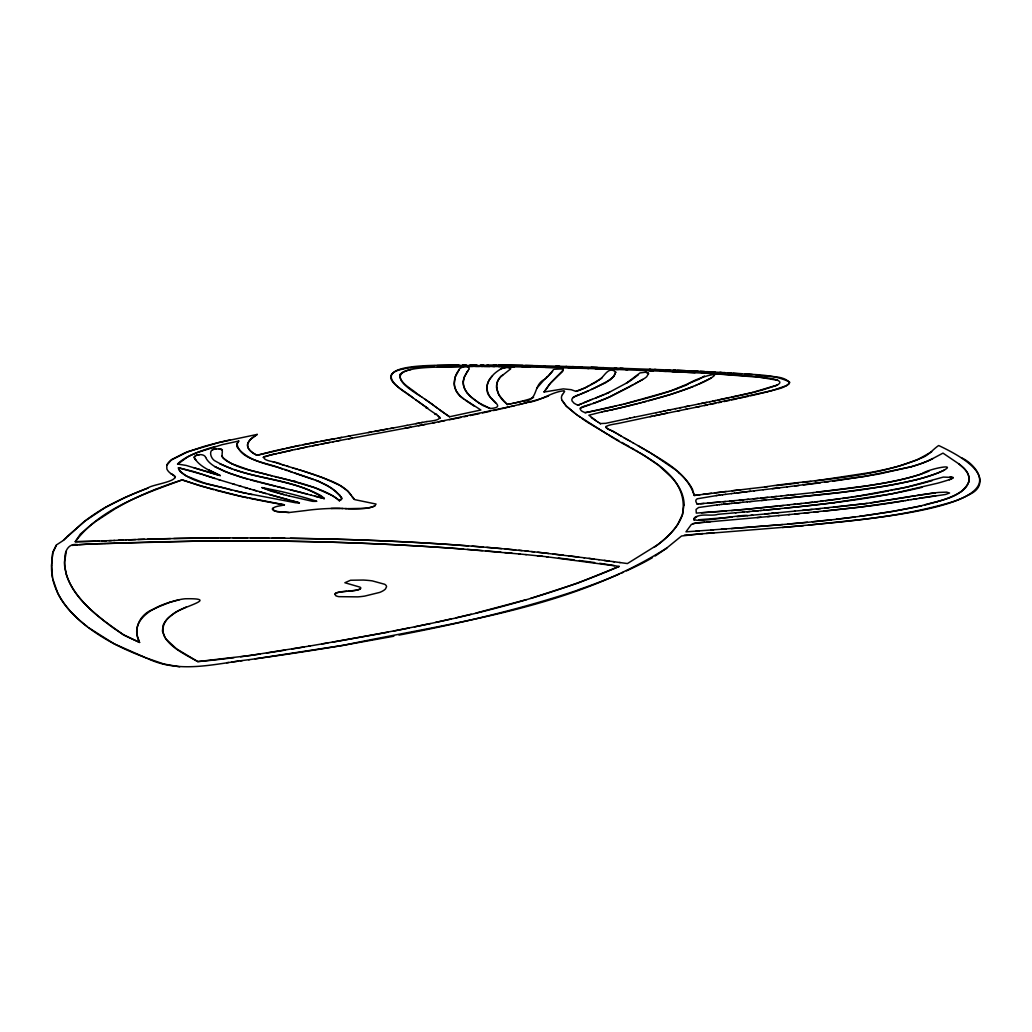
<?xml version="1.0" encoding="UTF-8"?>
<svg xmlns="http://www.w3.org/2000/svg" width="1032" height="1032" viewBox="0 0 1032 1032"><rect width="100%" height="100%" fill="white"/><g stroke="black" fill="none" stroke-linecap="round" stroke-linejoin="round"><path stroke-width="1.5" d="M683.984 504.919L682.487 514.452L677.753 524.308A593.452 128.097 -3 0 1 657.81 544.664L627.417 563.562L619.574 562.492M51.626 565.678L52.516 577.546M51.626 565.446L52.58 553.358L56.515 544.896L63.171 540.549L84.121 521.637L105.457 507.383M51.781 561.795L52.942 551.888L56.244 545.218M51.742 562.827C49.317 589.233 67.364 611.679 87.333 626.695M911.424 466.67L911.321 466.696A197.344 38.261 0.2 0 0 932.773 458.569L942.99 453.125L958.909 463.923A284.755 59.134 0 0 1 967.693 473.417L969.022 477.326L968.674 482.176M463.303 381.466L464.452 376.783L467.677 371.081M263.934 456.75C262.605 461.601 277.892 461.523 280.988 464.284M64.732 558.893C63.094 586.911 87.165 607.938 107.496 623.573M64.81 558.235C64.887 550.482 68.718 543.051 77.903 544.638M641.904 379.879L642.691 379.453A141.41 23.452 -0.9 0 0 646.716 376.693L648.56 373.532L646.316 372.346A4.064 0.671 -0.3 0 0 645.245 372.242L640.008 372.913L626.205 383.375M648.509 373.932L647.915 372.733L645.245 372.242M66.358 551.165L64.5 562.079A554.519 130.729 -0.3 0 0 64.771 567.097L66.125 573.521M284.045 448.727L278.447 449.991A359.897 77.529 -0.8 0 0 257.123 455.28A155.445 29.799 -1.4 0 1 247.796 443.618L250.157 439.645L257.265 434.395L218.758 442.535L188.134 451.59L171.26 460.014L166.771 465.303L166.874 468.967A149.227 29.605 -1.8 0 0 170.757 473.533A36.688 7.314 -2.4 0 0 171.028 473.752L172.55 474.656M399.668 374.9C400.274 383.788 410.981 388.251 417.057 393.708M334.82 594.264L335.129 593.619C342.843 589.775 352.351 592.523 360.207 588.911A9.198 2.296 -1.9 0 0 359.897 587.105L344.869 582.732L350.558 580.242L363.29 580.048A38.016 9.52 -1.9 0 1 372.281 580.874L384.704 584.28A27.645 6.914 -1.9 0 1 386.536 586.744L385.504 588.924A39.99 9.985 -2 0 1 379.763 592.394L364.67 596.109A30.56 7.663 -1.9 0 1 357.859 596.87L338.857 596.664A11.081 2.799 -2 0 1 335.439 595.477L335.452 593.336A7.792 1.961 -2 0 1 338.032 592.355L346.739 591.284M548.508 375.738L553.849 369.275L561.911 368.914A8.45 1.393 -0.7 0 1 562.672 369.211L562.672 371.404L551.191 382.382M544.819 379.195C532.228 385.258 539.117 401.745 522.463 401.125M536.73 388.277L544.006 379.957M153.807 609.125A222.59 59.301 -2 0 1 158.528 606.829L169.751 602.327L180.806 599.386A17.802 4.476 -3 0 1 185.167 598.766C221.429 598.044 180.69 606.855 173.183 614.014A155.11 40.803 -2.2 0 0 166.668 619.652C152.13 639.763 183.89 653.566 197.77 661.602L250.312 655.462L310.064 645.967M200.324 469.728L186.16 465.432L177.827 464.09L187.347 457.099A178.613 35.785 -1.6 0 1 196.699 452.764L221.97 444.702L238.74 441.051L237.063 443.889C239.682 461.02 269.404 462.594 282.329 469.096M458.647 370.449C459.498 366.386 469.844 365.122 469.121 368.901M466.774 372.488L464.735 376.125A503.203 83.902 0.9 0 0 463.484 385.052C465.084 393.179 472.295 398.146 478.577 402.673M467.057 372.036L468.051 370.514M458.918 370.062L455.228 376.99L454.209 383.607A553.216 92.106 1.1 0 0 454.699 387.09L456.454 391.309L459.782 395.604M458.389 370.836C452.351 378.589 452.88 390.728 461.098 396.856M467.935 370.682L468.825 369.366M552.572 371.339L548.869 375.403M613.64 376.577L615.717 372.165L614.105 375.932L610.209 379.866L593.361 388.625M562.556 394.508L564.607 391.528A26.084 4.528 -0.7 0 0 564.027 390.78C551.488 391.915 540.665 401.022 527.726 402.416M263.057 457.421L270.784 454.841A97.601 19.634 -1.7 0 1 272.848 454.39L273.493 454.261M549.024 384.91L544.109 392.005L550.108 383.633M613.46 376.822L605.848 382.614L591.529 389.438M549.269 384.626L550.765 382.859M588.382 404.905C586.047 405.976 577.004 407.085 581.377 410.775A64.539 11.61 -0.3 0 0 582.835 411.665L585.105 412.671L587.827 412.168L626.63 403.435M550.469 383.22L557.461 375.906M400.068 374.255L402.403 372.371A44.608 7.366 -1.1 0 1 410.917 369.533M254.556 499.282A403.202 77.529 -0.7 0 0 284.406 504.829C281.594 506.028 269.468 506.338 274.06 510.595A21.35 4.618 -2.1 0 0 277.286 511.601L289.154 512.504L305.923 510.518A40.519 8.966 -1.9 0 1 308.22 510.195A56.218 12.513 -1.9 0 1 331.091 508.466L340.354 508.479M652.159 416.219L618.607 423.365C613.124 424.436 598.315 425.868 611.576 430.641M63.507 540.226L66.203 537.53M501.397 376.228L510.582 368.94A24.858 4.064 -0.9 0 0 510.672 368.514L507.112 367.431L501.152 368.695A49.613 8.166 -0.7 0 0 500.688 369.017L499.901 369.585A322.835 54.477 0.4 0 0 493.361 374.655L489.865 378.925A472.23 79.825 0.9 0 0 487.31 390.56C486.356 399.358 508.931 407.305 490.135 408.491L482.808 405.486M67.106 536.627L85.746 520.386A678.205 160.515 0.3 0 1 104.284 508.028L124.524 497.759A625.598 148.002 0 0 1 147.886 488.084C151.059 484.356 186.779 480.719 170.732 473.533M606.081 426.332L606.119 427.596L608.312 429.067M546.173 377.931L546.973 377.17L544.728 379.273M547.076 377.067L547.773 376.422M546.87 377.26L548.469 375.777M502.881 374.848C491.671 382.575 497.398 396.778 506.222 403.383M557.99 375.429L563.279 370.049A25.465 4.192 -0.7 0 0 562.84 369.301M638.395 374.719L631.855 379.712M600.418 379.079L585.544 387.632L575.869 391.36L571.186 389.683L563.279 388.883L544.07 392.031M600.688 378.86C604.92 375.106 609.151 366.063 615.717 372.113M665.962 548.676L681.52 536.008L702.869 533.544M764.57 486.988C816.557 478.796 871.769 478.9 920.918 458.156C928.31 455.834 932.722 449.488 938.668 445.514C1070.984 507.821 843.724 520.192 808.301 525.223M666.93 547.928C571.16 608.932 452.3 622.348 343.437 645.297L255.059 658.855M500.43 369.211L501.578 368.45M665.808 548.805L655.127 556.055M90.326 525.469L80.328 534.099L75.272 541.684L96.131 541.181M90.79 525.107L93.615 522.992M602.275 377.583L595.503 382.421M580.229 408.143L593.426 403.37M579.597 394.547C576.178 395.669 568.31 398.429 573.534 402.596A132.805 23.775 -1.2 0 1 574.024 403.228L577.83 405.292L592.278 399.32M94.093 522.644L95.034 521.947M95.963 521.263L116.152 508.118M174.653 478.19L175.363 476.668L172.989 474.901M931.69 451.81L917.061 459.924L899.93 465.845A238.74 45.782 0 0 1 870.002 472.553M631.055 380.266L628.049 382.227M347.887 508.673L365.921 508.299A13.597 2.954 -1.7 0 0 370.166 507.628L374.642 506.093L376.061 504.055L354.724 499.63L347.707 490.91L340.044 485.543M686.848 384.91C693.543 378.46 734.539 366.644 702.289 382.691M172.28 459.266L184.947 452.829L202.698 446.817A268.075 54.877 -1.4 0 1 230.433 439.851M968.816 494.792C990.475 485.414 976.466 464.645 961.463 457.769M711.396 377.957L695.387 385.594M627.908 382.33L608.712 392.586M532.873 397.63L533.57 397.204M256.207 435.001L257.174 434.446M652.508 557.628L650.276 558.918A561.718 122.356 -2.9 0 1 627.379 570.451L626.437 570.902M105.535 507.344L109.676 505.061A571.173 133.902 -0.3 0 1 142.842 490.071M636.512 382.911L607.719 397.823A402.957 66.177 -1.9 0 1 595 402.854L593.142 403.46M637.286 382.472L638.821 381.608M631.726 385.62L632.938 384.936M635.106 383.71L642.691 379.453M629.301 386.987L630.526 386.303M639.582 381.169L641.517 380.099M628.075 387.671L609.835 396.894L593.826 403.241M589.233 385.671L584.112 388.329A97.963 16.628 -0.9 0 1 575.972 391.373M590.704 384.872L594.884 382.717M777.212 385.026C785.933 380.563 770.698 378.318 767.24 377.983M153.807 609.125C140.713 613.46 132.793 627.933 139.062 640.691M695.413 516.993C683.519 526.075 745.556 513.42 747.542 515.665M777.625 384.82L776.154 385.529M609.525 392.173L595.89 397.939M777.019 385.13L751.206 392.844M608.596 392.637L606.068 393.811M577.83 405.292L578.642 404.905M268.655 475.068C253.266 470.553 235.683 468.683 223.157 457.86C219.958 454.957 225.685 447.733 218.41 448.92A3.986 0.761 -2.2 0 0 216.023 449.023C207.548 448.327 210.296 459.15 215.74 461.291C247.886 479.635 287.786 477.623 320.32 495.296A145.19 31.102 -2.6 0 1 324.306 498.611L319.481 497.385M816.647 492.225A399.784 74.304 -0.4 0 0 868.867 485.582L877.523 484.189A199.266 39.332 0.2 0 0 921.692 473.869C928.336 468.76 963.333 461.897 938.798 472.592A215.959 42.583 0.2 0 1 916.726 479.609C862.558 492.303 806.831 495.889 751.619 501.436M578.784 404.841L581.596 403.589M501.733 368.372L504.3 367.663A4.838 0.787 -0.9 0 1 505.177 367.56M546.263 556.7L619.2 566.413L577.585 583.209L530.68 598.392M581.081 393.953L592.162 389.154M586.112 391.825L588.524 390.754M623.496 572.218L621.496 573.095M584.925 392.353L578.462 394.998M775.922 385.633L760.442 390.586M619.2 566.413C520.644 609.151 413.884 628.024 308.62 646.213M374.642 506.093C360.736 511.124 345.539 507.641 331.091 508.453M701.334 383.104L698.406 384.343M736.255 512.698L717.949 514.31C711.203 516.787 697.309 512.066 693.981 519.651M186.276 607.01L179.723 610.054A147.744 38.816 -2.3 0 0 165.301 621.483M576.952 395.63L577.856 395.256M604.197 394.611L591.904 399.474M685.996 385.258L676.798 388.806M583.377 402.841L590.472 400.016M697.013 384.923L686.912 388.922M692.304 386.832L693.336 386.42M142.751 490.058L147.86 488.084M156.309 489.052L159.573 487.788A457.266 104.529 -0.7 0 1 182.135 479.906L193.139 483.453M691.272 387.245L670.168 394.585L638.718 403.357M264.334 456.583L276.628 453.628M686.254 389.167L680.888 391.076A491.877 77.426 -1.8 0 1 660.145 397.552L648.599 400.764M578.41 589.736L584.357 587.659A630.281 135.14 -3.1 0 0 619.484 573.973M170.19 602.185C152.543 607.268 128.278 620.722 139.604 642.446L124.679 635.519L111.895 626.979M695.813 516.813L697.039 516.452M695.736 523.082L691.376 524.424L685.983 531.815L699.232 530.887M949.453 479.648L950.317 479.364A40.467 8.256 1.1 0 0 951.581 478.9L953.117 477.429L943.3 477.094L906.535 487.194L854.844 496.74M949.285 479.699L953.271 477.842L950.201 476.745M834.204 502.623L891.854 493.838L937.727 483.17A325.454 63.249 -0.1 0 0 948.859 479.841L948.989 479.79M589.337 404.621L590.278 404.338M526.423 599.631L476.049 613.034M936.992 501.784L925.007 504.971M833.056 481.183L879.109 473.998L910.74 466.864A196.841 38.171 0.2 0 0 932.773 458.569M642.162 399.436L647.967 397.849A488.742 76.807 -1.8 0 0 676.863 388.806M530.938 401.564L511.253 406.479M641.001 399.745L637.492 400.674M646.213 401.396L642.497 402.377M910.637 466.89L863.926 476.629L786.655 486.962M257.149 455.28L297.59 445.837L350.558 435.762M636.318 400.971L627.869 403.125M641.246 402.699L612.389 409.665M525.559 402.97L526.655 402.699M637.453 403.68L633.609 404.647M523.366 403.525L524.462 403.254M488.046 365.005C475.623 368.231 349.784 355.098 405.344 392.47M632.319 404.983L628.411 405.95M759.01 390.947L754.637 392.031M767.369 391.812C774.735 389.219 784.578 389.012 789.661 382.666C782.475 374.229 766.157 377.635 755.927 374.81M521.134 404.08L522.257 403.809M624.154 404.041L670.271 391.076L698.29 379.557A328.021 53.019 -1.3 0 0 704.417 375.996M627.095 406.273L625.779 406.595A267.636 44.982 -1.2 0 1 620.58 407.833L616.53 408.762M766.686 391.979L761.951 393.127M518.89 404.634L520.012 404.363M619.652 405.137L621.909 404.596M922.053 487.323C870.015 499.823 816.583 504.996 763.422 510.26M614.788 406.311L616.143 405.989M760.636 393.45L750.38 395.849M471.16 614.233L456.208 617.768M612.053 406.969L613.421 406.647M514.375 405.731L433.208 422.901M509.666 406.853L501.655 408.711M610.673 407.292L607.874 407.95M753.141 392.379L712.519 401.203M750.225 393.076L746.265 393.992M606.468 408.272L600.121 409.678M745.272 394.211L740.202 395.346M451.126 618.929L435.594 622.399M500.017 409.085L493.412 410.568M748.548 396.262L744.833 397.101M921.769 505.745L892.874 511.408L859.411 516.387M292.108 450.145L278.369 453.267M295.204 449.475L276.021 453.745M615.175 409.059L610.983 409.975M739.183 395.578L731.791 397.191M742.963 397.513L739.17 398.339M490.058 411.304L482.434 412.955M285.941 448.314L299.486 445.45M294.971 449.513L310.039 446.327M297.861 448.894L306.633 447.037M609.577 410.272L612.015 409.756M737.261 398.752L731.456 400.003M599.102 409.898L590.639 411.626A197.37 33.863 -1.1 0 1 585.105 412.671M607.177 410.788L610.415 410.104M430.318 623.547L414.464 626.888M479.428 413.6L470.27 415.509M608.17 410.581L602.069 411.858M729.095 397.759L718.117 400.055M650.044 416.67L687.08 409.059M512.543 403.435L513.975 403.138A131.503 22.523 -1.2 0 0 521.096 401.487M603.926 411.471L605.552 411.136M627.056 418.747L629.946 418.141M627.275 418.695L605.848 423.301L600.185 423.584M654.288 415.78L667.085 413.123M729.508 400.416L724.025 401.564M602.288 411.82L588.872 415.225L598.083 422.204M633.958 417.302L656.429 412.645M655.952 412.748L661.254 411.652M663.653 411.149L676.308 408.543M629.52 418.231L634.435 417.199M660.364 411.833L665.459 410.775M670.877 409.652L667.265 410.401M718.478 402.712L721.265 402.132M309.574 446.417L329.84 442.393M464.065 416.786L467.173 416.154M709.706 401.783L715.782 400.545M715.679 403.28L710.055 404.428M312.528 445.824L318.462 444.624M274.138 454.132L275.402 453.874M679.92 407.808L698.651 404.028M701.179 403.512L706.868 402.364M675.341 408.737L681.184 407.55M710.132 401.693L698.303 404.093M677.779 410.942L679.907 410.504M704.366 405.589L707.217 405.008M409.265 627.959L393.398 631.133M302.931 444.74L316.889 441.993M460.93 417.431L451.397 419.34M685.351 406.698L688.95 405.976M685.738 409.33L699.915 406.479M695.762 407.317L771.614 390.728L786.836 385.517L789.209 383.71L789.493 381.93C769.82 372.436 745.968 375.3 724.554 372.617M511.137 403.718L507.112 404.492L504.222 401.216M890.719 490.51L892.706 490.11M426.732 421.585C450.107 419.095 435.594 415.548 425.816 406.969M321.339 444.044L333.878 441.606M444.947 420.617L438.432 421.895M421.082 422.681L426.938 421.546M418.025 423.275L422.398 422.423M415.832 423.688L419.108 423.055M435.143 422.527L404.905 428.28M888.72 490.897L876.362 493.219A291.321 57.134 -0.1 0 1 865.822 495.025L825.278 500.752M417.134 423.442L406.982 425.377M332.73 441.825L338.715 440.69M418.489 425.726L425.197 424.436M388.019 632.177L332.24 642.227M320.423 441.322L334.587 438.665M390.457 428.499L407.188 425.339M336.522 441.103L340.328 440.38M339.515 440.535L352.26 438.136M393.837 636.228L343.437 645.297A812.042 164.036 -3.5 0 1 271.726 656.481L248.686 659.745M348.623 438.819L410.723 427.183M393.54 427.919L368.127 432.589M387.335 429.08L374.616 431.402M870.053 472.566L815.164 480.912M338.135 438.02L341.682 437.362M348.352 436.149L371.391 431.995M684.242 535.221L710.996 533.118A56.076 12.642 0.1 0 0 713.86 532.938L803.373 525.688M906.934 497.153L870.531 502.958M907.747 497.011L911.037 496.444M72.085 545.386L90.197 543.954M905.516 500.585L859.282 507.293L788.371 514.671M913.139 499.282L917.009 498.624M905.399 500.597L908.25 500.12M910.972 499.643L945.531 494.457L949.556 493.012L946.615 492.135L938.836 492.419A35.449 7.546 1.4 0 0 936.127 492.703L911.862 496.302M907.347 500.275L911.217 499.604M903.464 500.933L891.596 502.868A317.005 62.41 0 0 1 874.272 505.37L823.523 511.266M322.036 643.942L327.931 642.949M304.001 647L291.695 649.051M915.436 495.708L865.113 503.668L802.444 510.388M918.957 498.301L922.853 497.656M916.829 495.476L919.615 495.038A236.599 53.148 2.2 0 1 935.469 492.767M285.464 650.07L266.501 653.075M923.653 497.527L935.959 495.67M851.103 497.295L852.987 497.024M260.09 654.043L240.611 656.791M849.22 497.566L842.512 498.508M249.396 659.642C215.998 663.473 180.136 673.999 147.976 658.7M240.34 660.893L242.288 660.622M445.102 413.767L449.539 416.773L480.873 410.001L462.904 398.352M717.227 495.45L697.168 498.804L695.852 500.12L695.891 501.591L697.077 504.029L698.819 503.887M840.1 498.843L805.528 503.087M238.405 661.151L231.594 662.067M718.646 495.257L719.833 495.102M716.04 495.605L722.71 494.728M226.705 662.712L228.665 662.454M700.006 494.715L694.291 495.463C686.228 470.192 658.919 458.763 638.098 445.682M824.71 482.279L828.902 481.738M293.101 481.363L295.139 481.106M722.258 494.792L725.586 494.354M702.882 494.341L711.551 493.244M731.636 493.58L725.38 494.38M820.505 482.821L803.36 484.963M867.073 503.41L833.198 507.331M810.92 481.467L802.406 482.525M731.366 493.618L734.771 493.193M854.883 516.967L836.346 519.212M737.158 492.896L742.95 492.174M734.255 493.257L750.47 491.271M234.045 657.655L218.229 659.551A225.582 56.631 -3.1 0 1 197.77 661.602L176.588 648.896L165.959 639.079M714.466 492.883L726.193 491.451M449.255 419.702L450.997 419.495M798.123 483.053L776.348 485.633M748.768 491.477L754.573 490.768M794.679 486.007L799.026 485.492M744.188 492.032L747.323 491.645M820.247 501.371L822.775 501.062M434.936 414.425L436.665 414.219M470.05 415.354L471.766 415.148M763.035 489.761L787.3 486.885M753.618 490.884L763.28 489.736M740.963 489.71L732.088 490.755M772.233 488.678L779.779 487.788M815.164 501.978L817.718 501.681M425.958 407.885L427.661 407.692M216.023 449.023L214.811 449.178A7.482 1.432 -2.2 0 0 212.566 449.81M749.825 488.691L767.524 486.653M750.354 488.626L694.291 495.463L692.369 489.478M812.61 502.274L746.562 509.292L696.303 513.11L696.045 509.46L698.612 507.499L717.304 504.867M797.62 503.977L801.593 503.526M787.545 505.1L789.583 504.867M793.621 504.429L795.62 504.197M812.764 492.677L865.461 486.059A334.639 63.507 -0.2 0 0 877.523 484.189A198.286 39.152 0.2 0 0 928.994 471.134M783.456 505.538L779.328 505.99M831.611 519.741L812.313 521.766M813.397 492.612L790.383 495.038M719.291 504.661L721.923 504.377M717.137 504.893L719.614 504.622M777.251 506.209L731.456 510.621M781.714 495.94L746.923 499.462M781.224 495.992L788.551 495.231M785.816 495.515L795.349 494.522M723.574 504.209L730.011 503.539M721.433 504.429L724.232 504.145M771.988 496.947L776.619 496.469M728.863 503.668L732.165 503.332M725.715 503.99L727.87 503.758M824.839 508.195L829.019 507.757M753.308 498.83L758.004 498.366M760.945 498.069L767.911 497.36M734.32 503.113L740.46 502.507M731.172 503.423L738.138 502.726M780.321 508.634L766.415 509.976M750.909 515.342L795.259 511.059M816.415 509.034L820.634 508.608M813.964 512.22L818.75 511.743M739.144 500.223L743.879 499.759M748.6 499.295L723.148 501.733M738.628 502.687L742.95 502.262M771.536 513.317L773.845 513.085M752.754 515.162L736.938 516.684M812.197 509.447L794.408 511.15M764.673 513.975L769.227 513.536M804.328 513.162L809.153 512.698M747.439 501.836L742.782 502.274M783.933 498.417L842.009 492.251L883.366 486.407A234.961 46.092 0.2 0 0 916.751 479.609M776.141 512.865L778.438 512.646M794.627 514.091L799.478 513.626M807.411 522.244L787.571 524.088M729.65 501.126L734.397 500.675M752.109 501.397L747.271 501.849M761.203 500.546L765.744 500.12M749.438 501.642L750.78 501.513M774.851 499.269L779.392 498.843M764.48 510.156L760.429 510.53M767.653 516.606L779.224 515.536M757.075 517.6L770.078 516.387M778.244 515.626L789.764 514.542M760.932 517.238L707.926 521.96M725.677 501.5L697.077 504.029M755.618 510.969L758.481 510.711M761.345 510.453L752.741 511.24M719.691 502.042L707.526 503.139M746.987 511.756L749.864 511.498M754.418 511.085L742.331 512.169M732.256 517.109L698.845 519.754M205.652 457.408C204.039 452.261 189.385 454.79 196.028 460.246A260.786 50.697 -1.1 0 0 207.961 469.65M735.416 512.775L744.098 512.014M782.437 527.52C839.609 521.882 897.763 518.309 953.052 501.668A188.611 39.164 0.5 0 0 968.842 494.792M700.56 503.745L704.043 503.435M782.553 524.54L731.314 528.603M348.274 591.155L356.35 590.227A9.224 2.309 -1.9 0 0 360.245 588.911M710.209 521.779L706.933 522.024M726.489 511.034L701.528 512.801M79.283 544.522L97.769 543.735M704.817 522.179L704.172 522.231A41.989 9.636 0.2 0 0 696.11 522.979M707.32 521.999L694.033 523.392A10.965 2.49 0.1 0 0 692.949 523.663M721.123 529.339L726.128 528.977M696.032 531.119C771.149 525.352 846.846 521.47 920.75 505.977C936.824 500.649 959.966 499.423 968.584 482.46A260.477 53.974 0.1 0 0 969.151 479.274M711.1 530.061L713.602 529.88M713.86 532.938L706.327 533.376M434.653 365.663L409.82 367.805A41.873 6.901 -1.1 0 0 402.725 369.082M464.181 366.425C442.186 368.347 362.387 361.729 421.688 396.946M113.843 540.471L121.157 540.149M114.487 540.446L90.094 541.387A157.922 33.23 -3 0 1 75.259 541.697C100.375 508.286 144.248 493.889 182.148 479.906L191.823 482.989M118.448 540.265L123.595 540.046M108.941 540.678L111.391 540.575M122.395 540.097L126.33 539.93M126.02 539.942L144.493 539.259M106.502 540.781L101.613 540.987M128.432 539.839L135.631 539.555M437.168 365.547L458.956 365.005M97.653 541.129L99.162 541.078M107.096 543.49L194.145 541.22L276.795 541.103A1270.856 449.875 -6 0 1 452.313 548.237L463.613 549.088M138.004 539.478L180.419 538.369A1065.166 351.396 -5.3 0 1 212.05 537.995L229.607 537.917M106.451 543.503L103.587 543.593M147.744 539.155L170.512 538.562M92.067 543.89L102.813 543.606M98.646 543.709L107.715 543.464A1406.461 517.251 -6.6 0 1 206.658 541.078A1272.301 450.533 -6 0 1 456.621 548.56L519.96 554.029M173.776 538.498L218.449 537.956M289.154 512.504L277.286 511.601A21.272 4.605 -2.1 0 1 273.725 510.44M461.02 366.45L452.313 366.592A116.036 19.75 -1.1 0 0 437.375 367.082M463.923 366.425L479.519 366.386M462.62 364.967L466.27 364.954M466.825 366.399L472.617 366.386M220.461 537.943C318.952 537.569 417.56 540.497 515.639 549.953M469.882 364.941L476.978 364.941M233.168 537.904L247.409 537.917M475.52 366.386L483.337 366.412M250.97 537.93L268.707 538.02M480.435 364.954L483.827 364.967M481.299 366.399L489.929 366.463M487.13 364.993L496.108 365.07M484.189 366.412L494.728 366.515M493.438 365.044L522.785 365.418M272.242 538.059L284.858 538.188M492.793 366.489L500.481 366.579M498.495 366.553L537.556 367.198M507.473 366.67L514.478 366.773M290.405 538.265L334.51 539.168A1218.818 425.029 -5.6 0 1 453.732 544.78M522.166 366.902L529.868 367.044M525.482 365.47L533.08 365.625M537.401 365.715L521.676 365.405A672.503 141.874 -1.5 0 0 498.779 365.083M537.233 367.186L563.059 367.792M536.885 365.702L544.702 365.883M545.257 367.366L552.958 367.534M544.483 365.883L566.555 366.463M341.592 508.505L342.83 508.544M555.848 366.167L559.641 366.27M560.647 367.727L579.881 368.256M345.346 508.608L346.623 508.647M568.348 367.934L588.872 368.527M565.962 366.45L573.818 366.683M578.591 366.837L581.751 366.928M572.283 366.631L603.81 367.676M587.556 368.488L627.598 369.856M606.739 369.108L595.232 368.721M614.492 368.063L623.173 368.372M649.463 369.275L656.042 369.508M591.207 367.237L597.515 367.457M620.142 368.269L650.65 369.314M614.414 369.366L618.245 369.508M662.118 369.727L675.792 370.243M602.856 367.65L616.633 368.14M654.469 369.443L662.621 369.74M665.937 369.869L669.768 370.011M625.908 369.791L653.398 370.862M673.586 370.153L721.303 372.436M637.415 370.23L641.259 370.372M685.467 370.643L677.405 370.307M666.272 371.404L648.947 370.682M687.583 370.733L691.827 370.914M660.48 371.159L711.113 373.468M683.519 372.165L672 371.662M693.956 371.017L698.187 371.21M687.351 372.346L695.026 372.694M701.489 373.003L707.939 373.313M704.534 371.52L700.302 371.314M709.526 373.39L765.912 377.777M706.649 371.636L710.867 371.855M714.415 373.623L755.669 376.499L777.818 380.344M712.97 371.972L715.073 372.088M719.885 372.358L724.903 372.642M731.262 373.016L727.883 372.81M732.965 373.12L741.582 373.674M453.693 544.806L468.451 545.889M745.22 373.932L752.405 374.5M472.14 546.16L483.17 547.05M467.367 549.372L482.37 550.585M219.145 448.959L222.422 449.887M486.833 547.347L501.488 548.624M486.111 550.907L501.023 552.223M505.138 548.96L534.383 551.875M504.738 552.572L512.156 553.268M518.915 553.926L526.255 554.648M518.825 550.262L522.011 550.585M525.714 554.584L547.863 556.867M525.185 550.907L528.345 551.23M537.311 555.758L542.587 556.312M531.506 551.565L548.818 553.475M537.801 552.236L584.499 557.822M179.697 666.814L163.998 664.066L145.602 657.745M558.415 558.028L574.127 559.873M553.229 553.99L563.459 555.203M568.555 555.822L578.746 557.087M583.828 557.744L599.102 559.731M579.313 560.518L594.664 562.569M588.924 558.389L594.006 559.06M604.21 560.415L609.319 561.098M598.741 559.679L614.44 561.795M613.034 561.602L620.206 562.569M599.695 563.291L614.414 565.601M284.445 504.816L240.933 496.366L200.788 486.033M254.517 499.295L249.796 498.301M252.079 494.599L247.848 493.696M246.429 493.386L240.753 492.161M239.334 491.838L235.09 490.897M231.529 490.084C214.153 484.524 192.455 483.776 179.117 470.089A115.713 23.014 -1.9 0 1 178.459 467.767L202.62 474.475M295.307 491L277.208 486.665M284.677 488.446L241.527 477.326L224.525 471.379L214.901 466.58L216.178 467.341M276.447 476.939L249.422 470.089L232.123 463.884M270.203 475.442L271.751 475.817M274.705 476.526L299.074 482.731A355.098 77.516 -3.6 0 1 318.54 489.091L320.384 489.852A261.07 56.502 -3.1 0 1 339.438 500.752A252.195 54.554 -3.1 0 0 331.53 495.179L314.941 487.775L288.87 479.996M290.508 489.826L301.847 492.69M275.015 486.137L260.116 482.46M278.008 477.313L279.569 477.7M281.13 478.074L287.335 479.609M286.47 495.308L289.308 496.005M289.166 495.966L312.451 501.32A9.262 1.974 -1.9 0 0 316.811 501.294L314.721 500.636A606.377 139.939 -4.9 0 0 281.233 491.516L261.805 487.517L271.094 491.168L286.664 495.347M296.249 491.245L307.381 494.16M284.006 494.689L262.115 487.685M220.28 475.584L208.077 469.637L220.28 475.584L201.395 470.063M258.065 481.931L250.299 479.854M219.868 479.983L193.345 471.456L178.459 467.767L180.394 471.83L185.708 475.726L204.336 483.041L243.823 492.832L295.771 502.79A12.152 2.593 -2 0 0 299.396 502.803L292.443 500.972M216.049 490.303L231.413 494.147A519.599 96.827 -0.3 0 0 247.461 497.798M318.295 497.076L314.773 496.147M299.396 502.803L250.015 489M302.776 492.935L303.692 493.18M218.462 475.12L194.003 467.767M304.621 493.425L305.536 493.67M311.29 495.218L324.306 498.611C297.874 480.512 263.908 479.88 234.096 469.599M306.685 493.98L311.522 495.283M213.611 489.658L192.842 483.35M289.025 500.056L269.171 494.56M247.512 479.08L229.852 473.456L216.372 467.444M265.959 493.644L259.625 491.812M253.382 489.994L256.491 490.91M244.881 487.478L250.286 489.078M247.216 488.175L232.91 483.905M238.998 485.724L241.036 486.343M218.913 479.699L234.754 484.46M286.69 466.012L288.676 466.619M292.327 467.715L293.153 467.973M214.953 478.513L207.832 476.242M284.471 465.342L295.629 468.722M284.703 465.406L280.756 464.207M294.688 468.438L297.293 469.225M282.149 464.632L283.31 464.981M296.7 469.044L299.77 469.986M298.712 469.65L301.421 470.489M278.692 463.574L279.84 463.923M300.712 470.27L314.773 474.785M302.247 470.747L303.073 470.992M490.135 408.491L478.887 402.893M276.408 462.865L277.543 463.213M303.898 471.25L323.042 477.777L339.025 484.976M284.78 469.857L287.244 470.631M275.286 462.517L273.029 461.807M292.185 472.166C274.035 464.4 249.073 463.6 236.87 446.624A143.229 27.438 -1.5 0 1 238.74 441.051M288.831 471.121L318.759 481.376M294.636 472.953L313.509 479.325M200.363 485.904L197.925 485.105M206.955 475.945L205.226 475.352M203.485 474.772L204.349 475.068M197.525 484.976L195.629 484.33M231.684 468.812L219.764 463.845M193.771 483.673L194.7 483.995M316.385 475.352C328.46 480.267 342.934 483.789 350.867 494.909M139.604 642.446L122.821 634.435L103.226 620.232M315.689 480.164L326.499 485.027L335.594 491.116L341.695 497.747L341.437 499.54L339.347 500.752L341.837 498.572L339.838 495.296M147.163 658.39L114.268 643.878L89.023 627.998M142.248 656.378C117.184 646.806 92.893 633.841 73.736 614.775M144.067 657.126L144.828 657.436M142.571 656.52L143.319 656.816M318.849 481.415L331.285 487.891L339.683 495.128M611.331 430.525L612.324 430.989M610.634 430.202L608.932 429.389M611.77 430.731L612.995 431.324A47.343 9.043 -0.6 0 1 613.834 431.763L615.253 432.614M612.505 431.079L616.697 433.466M615.807 439.026L618.839 440.728M633.145 442.896L644.548 449.346M630.23 441.245L633.351 443.012M621.896 442.431L624.966 444.16M614.195 438.11L587.763 422.449M630.462 441.386L626.489 439.129M608.351 434.833C636.254 453.59 690.356 470.824 682.487 514.452A593.71 128.149 -3.1 0 1 654.159 547.334M628.682 440.367L625.186 438.394M626.489 445.024L629.559 446.779M606.893 433.995L578.113 415.677M623.883 437.645L625.611 438.626M624.089 437.762L617.523 433.956M631.094 447.656L634.138 449.423M620.038 435.427L621.316 436.162M645.838 450.081L649.683 452.326M474.41 406.247L465.419 400.235M619.613 435.182L616.285 433.221M635.66 450.313L638.692 452.106M650.947 453.087L675.702 469.947M482.305 405.202L478.345 402.493M640.188 453.009L643.607 455.099M644.045 455.383L658.713 465.406L672.606 478.306M596.019 420.837L594.793 420.037M597.889 422.062L599.94 423.43M449.539 416.773L438.832 409.24M586.937 421.907L581.532 418.128M599.747 423.288L600.572 423.855M594.329 419.714L591.323 417.612M421.417 396.752L430.692 403.228M413.045 397.926L416.038 400.003M425.132 399.32L425.881 399.836M413.419 398.184C407.782 392.483 378.189 378.615 396.778 370.785A48.04 7.921 -1.1 0 1 402.712 369.082M415.651 399.732L426.719 407.653M419.947 395.733L417.767 394.211M412.052 397.23L406.273 393.153M417.044 400.7L425.584 406.802M426.629 400.364L427.377 400.88M428.125 401.396L433.995 405.64M444.044 413.019L439.929 410.039M579.481 416.657L580.165 417.147M578.978 416.296L575.701 413.909M430.95 403.422L431.724 403.976M577.43 415.187L576.759 414.696M431.982 404.17L433.014 404.918M575.779 413.974L566.117 405.95L562.13 400.442A174.279 30.547 0.1 0 1 562.427 394.508M433.866 405.55L437.581 408.311M436.949 407.833L438.923 409.304M435.104 406.466L436.343 407.382M574.656 413.135L566.387 406.221L562.13 400.442M477.687 401.99L475.597 400.468A391.373 65.984 0.5 0 1 469.612 395.578L467.393 393.127M958.909 463.923L963.875 468.244A265.908 55.16 0.1 0 1 969.254 479.274M111.004 626.295L108.36 624.257M463.562 398.855L461.381 397.101M462.594 398.107L460.04 395.849M676.876 470.915L679.146 472.888M495.734 403.112L493.98 401.409M73.556 614.595L72.511 613.524M503.539 400.506L498.843 394.882L496.508 387.735M493.709 401.113L492.496 399.707M353.95 499.114L352.054 496.715M196.028 460.246L194.042 457.06L196.493 455.254A4.399 0.851 -2.3 0 1 199.124 454.931M506.531 403.757L507.112 404.492L514.865 402.944A132.109 22.627 -1.2 0 0 520.889 401.538L528.59 399.358A55.728 9.714 -1 0 0 533.041 397.578M492.303 399.461L491.722 398.739M165.043 637.763L162.424 631.094L163.017 625.637A158.102 41.59 -2.2 0 1 165.197 621.483M52.787 578.952L57.727 593.155A770.311 183.141 0.8 0 0 72.459 613.537M693.956 519.354L693.994 520.038M438.239 416.18A41.357 7.572 -1.4 0 1 440.367 418.308M256.891 455.305A157.896 30.276 -1.4 0 1 256.013 435.285M166.733 465.303A137.733 27.361 -1.9 0 1 172.305 459.266M944.486 470.089A222.086 43.744 0.2 0 1 916.79 479.609M932.231 480.564A292.998 57.25 -0.1 0 1 894.551 489.684M960.573 491.993A178.678 37.062 0.5 0 1 936.914 501.771M968.493 482.163A208.593 43.254 0.4 0 1 960.676 492.006M548.521 395.991A186.108 31.489 -1.4 0 1 530.783 401.564M273.841 510.427A16.628 3.599 -2.1 0 1 272.77 508.17M103.394 620.206A860.224 199.524 1.3 0 1 65.984 573.534M170.254 602.185A49.626 12.616 -2.9 0 1 179.413 599.631M490.742 397.784A467.341 79.025 0.9 0 1 492.406 375.854M572.721 397.72A100.104 17.789 -0.2 0 1 577.004 395.63M177.491 464.09A192.004 38.571 -1.6 0 1 215.301 446.495M214.824 466.58A235.244 45.782 -1.2 0 1 205.703 457.408M232.277 463.871A150.401 29.218 -1.5 0 1 221.635 455.834M679.017 472.901A647.864 138.83 -3.2 0 1 692.537 489.478M578.797 589.801A688.963 145.164 -3.3 0 1 398.997 635.093M834.243 502.636A523.908 95.666 -0.7 0 1 784.913 508.157M116.319 508.131A602.843 141.578 0 0 1 156.167 489.039M672.451 478.293A742.821 158.335 -3.7 0 1 684.152 504.919M467.341 393.127A474.836 79.361 0.8 0 1 463.355 381.466M496.65 387.722A389.154 65.88 0.6 0 1 501.23 376.228"/></g></svg>
